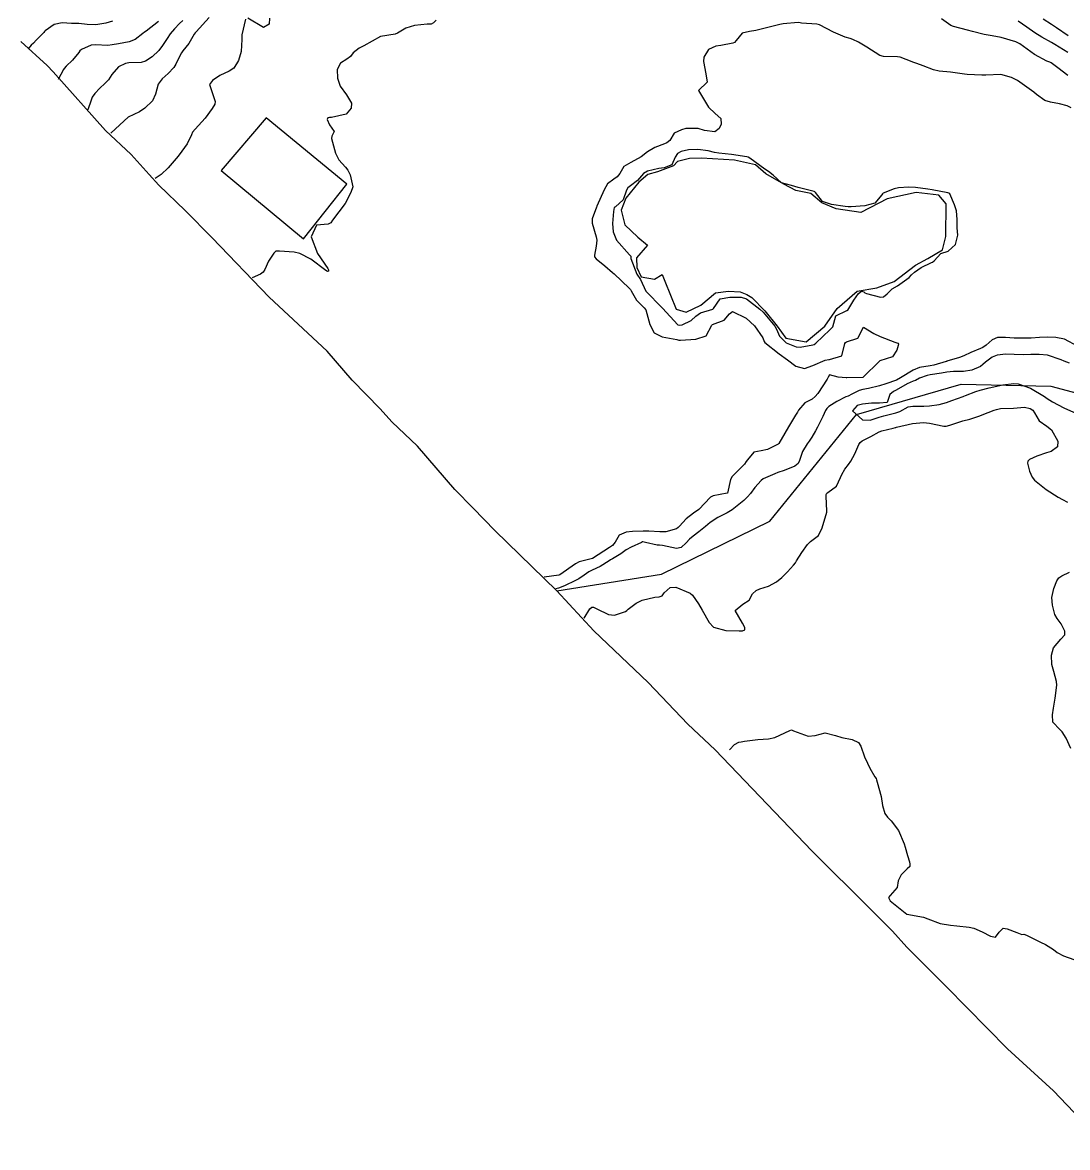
# Model space of a CAD drawing. Header units: metres. Extents: x 298520 to 308411, y 7433745 to 7450750.
# Drawn here: x 300308.3 to 300433, y 7448530.8 to 7448665.1 of the extents above; entities that cross this region are included whole.
import ezdxf

# ---------------------------------------------------------------- set-up
doc = ezdxf.new("R2010")
doc.units = ezdxf.units.M
doc.header["$LTSCALE"] = 10
for name, color, linetype in [('Area', 45, 'Continuous'), ('Curvas de Nivel 1m', 11, 'Continuous'), ('Curvas de Nivel 5m', 15, 'Continuous'), ('Edificações', 30, 'Continuous'), ('Hidrografia', 140, 'Continuous')]:
    doc.layers.add(name, color=color, linetype=linetype)

msp = doc.modelspace()

# ---------------------------------------------------------------- linework, layer by layer
at = {"layer": 'Area'}
msp.add_polyline3d([(300437.78, 7448530.83, 683.99), (300431.32, 7448537.59, 684.57), (300425.86, 7448542.61, 683.53), (300418.56, 7448550, 683.76), (300413.85, 7448554.73, 683.05), (300412.14, 7448556.66, 683.73), (300409.58, 7448559.18, 683), (300402.5, 7448566.23, 683.41), (300390.98, 7448578.28, 682.3), (300387.72, 7448581.33, 685.75), (300382.97, 7448586.32, 682.44), (300376.48, 7448592.47, 684.02), (300372.08, 7448597.27, 682.98), (300364.71, 7448604.47, 683.42), (300362.1, 7448607.1, 683.39), (300359.9, 7448609.34, 683.52), (300355.47, 7448614.52, 683.6), (300352.4, 7448617.42, 683.59), (300351, 7448618.96, 683.47), (300347.66, 7448622.4, 683.46), (300344.7, 7448625.87, 683.59), (300337.76, 7448632.29, 683.96), (300330.97, 7448639.36, 699.48), (300327.74, 7448642.64, 699.96), (300324.63, 7448645.67, 696.41), (300323.47, 7448646.95, 685.13), (300321.32, 7448649.32, 685.64), (300318.25, 7448652.17, 686.17), (300311.99, 7448659.19, 688.02), (300311.3, 7448659.94, 688.3), (300308.16, 7448662.82, 702.59)], dxfattribs=at)
at = {"layer": 'Curvas de Nivel 1m', "flags": 128}
for points, elevation in [([(300319.09, 7448665.22), (300318.27, 7448664.99), (300317.08, 7448664.78), (300316.08, 7448664.83), (300315.08, 7448664.94), (300314.18, 7448664.95), (300313.08, 7448665.03), (300312.12, 7448664.85), (300311.07, 7448664.06), (300310.99, 7448663.98), (300310.88, 7448663.89), (300309.99, 7448662.97), (300309.65, 7448662.61), (300309.39, 7448662.36), (300309.04, 7448661.92)], 689), ([(300324.57, 7448665.21), (300323.08, 7448664.04), (300322.91, 7448663.92), (300322.69, 7448663.75), (300321.77, 7448663.06), (300321.06, 7448662.76), (300319.8, 7448662.53), (300319.06, 7448662.39), (300318.53, 7448662.34), (300317.06, 7448662.39), (300316.52, 7448662.36), (300315.38, 7448661.84), (300315.2, 7448661.69), (300315.05, 7448661.5), (300314.32, 7448660.56), (300313.57, 7448659.86), (300313.3, 7448659.59), (300313.22, 7448659.46), (300312.62, 7448658.26)], 688), ([(300327.46, 7448665.32), (300327.09, 7448664.95), (300326.47, 7448664.32), (300325.95, 7448663.71), (300325.6, 7448663.18), (300325.06, 7448662.32), (300324.6, 7448661.73), (300323.8, 7448660.98), (300323.03, 7448660.45), (300322.5, 7448660.29), (300321.03, 7448660.24), (300320.62, 7448660.19), (300319.79, 7448659.79), (300319.01, 7448658.86), (300318.59, 7448658.22), (300318.18, 7448657.81), (300317.58, 7448657.24), (300316.99, 7448656.6), (300316.66, 7448656.15), (300316.55, 7448655.82), (300316.16, 7448654.64)], 687), ([(300330.63, 7448665.66), (300329.08, 7448663.96), (300328.94, 7448663.82), (300328.83, 7448663.68), (300328.17, 7448662.58), (300327.49, 7448661.7), (300327.3, 7448661.45), (300327.04, 7448660.92), (300326.64, 7448660.09), (300326.39, 7448659.71), (300325.73, 7448658.99), (300325.01, 7448658.35), (300324.53, 7448657.73), (300324.2, 7448656.52), (300323.84, 7448655.74), (300322.96, 7448654.86), (300322.3, 7448654.42), (300320.95, 7448653.77), (300318.93, 7448651.9), (300318.88, 7448651.85)], 686), ([(300357.68, 7448665.33), (300357.39, 7448665.03), (300357.09, 7448664.89), (300356.6, 7448664.86), (300355.09, 7448664.7), (300354.07, 7448664.39), (300353.08, 7448663.78), (300352.8, 7448663.66), (300351.07, 7448663.41), (300349.06, 7448662.3), (300348.49, 7448662.01), (300347.81, 7448661.45), (300347.48, 7448661.02), (300347.04, 7448660.69), (300346.29, 7448660.21), (300345.9, 7448659.48), (300345.94, 7448658.41), (300346.26, 7448657.47), (300346.99, 7448656.45), (300347.59, 7448655.45), (300347.56, 7448654.86), (300346.96, 7448654.12), (300345.19, 7448653.72), (300344.96, 7448653.74), (300344.75, 7448653.7), (300344.68, 7448653.49), (300344.95, 7448652.86), (300345.52, 7448652.06), (300345.24, 7448651.49), (300345.19, 7448651.22), (300345.67, 7448649.48), (300346.09, 7448648.67), (300346.89, 7448647.79), (300347.17, 7448647.46), (300347.45, 7448646.88), (300347.76, 7448645.45), (300347.5, 7448644.8), (300346.83, 7448643.46), (300345.34, 7448641.48), (300345.12, 7448641.17), (300344.81, 7448641.01), (300343.4, 7448640.9), (300342.78, 7448639.51), (300343.55, 7448637.5), (300344.75, 7448635.72), (300344.83, 7448635.57), (300344.85, 7448635.49), (300344.83, 7448635.4), (300344.74, 7448635.37), (300344.53, 7448635.49), (300342.76, 7448636.85), (300341.43, 7448637.52), (300340.76, 7448637.67), (300338.99, 7448637.78), (300338.77, 7448637.8), (300338.56, 7448637.77), (300338.34, 7448637.56), (300337.71, 7448636.61), (300337.24, 7448635.58), (300337.04, 7448635.28), (300336.73, 7448635.03), (300335.73, 7448634.6)], 684), ([(300433.03, 7448658.73), (300431.84, 7448659.65), (300431.04, 7448660.24), (300430.9, 7448660.32), (300430.52, 7448660.47), (300429.05, 7448661.26), (300427.3, 7448662.51), (300427.07, 7448662.66), (300426.82, 7448662.77), (300425.08, 7448663.28), (300424.01, 7448663.47), (300423.08, 7448663.65), (300421.67, 7448663.99), (300421.09, 7448664.14), (300419.41, 7448664.6), (300419.09, 7448664.73), (300417.98, 7448665.49)], 684), ([(300433.08, 7448663.47), (300431.7, 7448664.45), (300431.1, 7448664.84), (300430.08, 7448665.45)], 686), ([(300433.45, 7448654.9), (300432.98, 7448655.12), (300432.06, 7448655.37), (300430.98, 7448655.55), (300430.29, 7448655.77), (300429.3, 7448656.49), (300429, 7448656.75), (300428.16, 7448657.34), (300427.02, 7448658.14), (300426.34, 7448658.52), (300425.03, 7448658.85), (300423.25, 7448658.78), (300423.03, 7448658.77), (300422.8, 7448658.79), (300421.03, 7448658.86), (300420.72, 7448658.89), (300419.03, 7448659.13), (300417.68, 7448659.27), (300417.03, 7448659.42), (300415.78, 7448659.9), (300415.04, 7448660.17), (300414.68, 7448660.3), (300413.75, 7448660.67), (300413.05, 7448660.93), (300412.74, 7448660.99), (300411.05, 7448661.01), (300410.63, 7448661.13), (300409.06, 7448662.11), (300408.08, 7448662.73), (300407.38, 7448663.05), (300407.08, 7448663.15), (300406.5, 7448663.34), (300405.08, 7448663.93), (300403.4, 7448664.79), (300403.09, 7448664.88), (300401.29, 7448665.01), (300401.1, 7448665.04), (300400.86, 7448665.06), (300399.09, 7448664.93), (300398.69, 7448664.85), (300397.09, 7448664.44), (300395.84, 7448664.13), (300395.08, 7448664), (300394.18, 7448663.8), (300393.48, 7448662.91), (300393.27, 7448662.7), (300393.07, 7448662.6), (300391.66, 7448662.34), (300391.06, 7448662.24), (300390.17, 7448661.84), (300389.64, 7448660.95), (300389.59, 7448660.4), (300389.86, 7448658.95), (300390.01, 7448657.95), (300389, 7448656.96), (300390.19, 7448654.95), (300390.97, 7448654.23), (300391.63, 7448653.6), (300391.7, 7448652.93), (300391.45, 7448652.42), (300390.94, 7448652.04), (300389.7, 7448652.2), (300388.95, 7448652.44), (300387.48, 7448652.44), (300386.94, 7448652.27), (300386.09, 7448651.85), (300385.56, 7448651), (300385.2, 7448650.73), (300384.92, 7448650.59), (300383.78, 7448650.15), (300382.91, 7448649.64), (300382.13, 7448649.04), (300380.9, 7448648.38), (300380.09, 7448647.87), (300379.59, 7448647.07), (300379.3, 7448646.66), (300378.87, 7448646.37), (300378.12, 7448645.83), (300377.72, 7448645.1), (300376.87, 7448643.15), (300376.85, 7448643.11), (300376.83, 7448643.05), (300376.31, 7448641.63), (300376.3, 7448641.12), (300376.79, 7448639.48), (300376.84, 7448639.11), (300376.78, 7448638.39), (300376.56, 7448637.32), (300376.59, 7448637.11), (300376.76, 7448636.88), (300377.81, 7448636.03), (300378.74, 7448635.26), (300378.93, 7448635.08), (300380.72, 7448633.38), (300380.87, 7448633.22), (300380.97, 7448633.06), (300381.59, 7448631.93), (300382.5, 7448631.03), (300382.69, 7448630.77), (300383.19, 7448629.03), (300383.68, 7448628.06), (300384.65, 7448627.57), (300386.41, 7448627.23), (300386.64, 7448627.18), (300386.83, 7448627.17), (300388.65, 7448627.27), (300389.91, 7448627.68), (300390.58, 7448628.94), (300390.61, 7448628.99), (300390.66, 7448629.02), (300392.05, 7448629.55), (300392.68, 7448630.29), (300393.03, 7448630.57), (300394.68, 7448629.78), (300395.66, 7448628.88), (300396.65, 7448627.45), (300396.8, 7448627.02), (300396.9, 7448626.87), (300398.62, 7448625.54), (300399.62, 7448624.83), (300400.61, 7448624.06), (300401.64, 7448623.77), (300402.61, 7448624.15), (300404.09, 7448624.78), (300404.54, 7448624.84), (300404.61, 7448624.84), (300406.08, 7448625.3), (300406.44, 7448626.75), (300406.51, 7448626.89), (300406.64, 7448626.95), (300408, 7448627.39), (300408.66, 7448628.73), (300409.9, 7448627.96), (300410.65, 7448627.61), (300412.4, 7448626.92), (300412.64, 7448626.83), (300412.76, 7448626.79), (300412.84, 7448626.68), (300412.8, 7448626.52), (300412.63, 7448625.97), (300412.12, 7448625.18), (300410.61, 7448624.7), (300408.59, 7448622.73), (300406.67, 7448622.67), (300406.59, 7448622.67), (300405.63, 7448622.76), (300404.6, 7448623.02), (300404.45, 7448622.77), (300404.34, 7448622.52), (300403.21, 7448620.79), (300402.92, 7448620.44), (300402.56, 7448620.11), (300401.66, 7448619.7), (300400.92, 7448618.82), (300400.78, 7448618.58), (300400.54, 7448618.2), (300399.73, 7448616.83), (300399.27, 7448616.08), (300398.58, 7448614.85), (300398.49, 7448614.77), (300397.22, 7448614.13), (300396.48, 7448613.97), (300395.57, 7448613.79), (300394.83, 7448612.89), (300394.69, 7448612.67), (300394.47, 7448612.38), (300393, 7448610.91), (300392.8, 7448610.56), (300392.46, 7448608.92), (300392.42, 7448608.89), (300390.75, 7448608.61), (300390.42, 7448608.43), (300389.04, 7448606.96), (300388.4, 7448606.51), (300387.51, 7448605.86), (300386.73, 7448604.99), (300386.56, 7448604.81), (300386.38, 7448604.67), (300385.09, 7448604.28), (300384.37, 7448604.3), (300383.05, 7448604.36), (300382.37, 7448604.37), (300381.1, 7448604.33), (300380.37, 7448604.24), (300379.53, 7448603.9), (300379.03, 7448603.07), (300378.74, 7448602.68), (300378.35, 7448602.41), (300376.36, 7448601.11), (300376.34, 7448601.1), (300374.76, 7448600.7), (300374.32, 7448600.48), (300372.45, 7448599.16), (300372.31, 7448599.11), (300370.59, 7448598.9)], 683), ([(300434.29, 7448626.42), (300432.65, 7448627.3), (300431.6, 7448627.5), (300430.65, 7448627.53), (300429.66, 7448627.48), (300428.65, 7448627.42), (300427.75, 7448627.4), (300426.65, 7448627.41), (300425.62, 7448627.49), (300424.65, 7448627.47), (300424, 7448627.19), (300423.28, 7448626.55), (300422.91, 7448626.29), (300422.64, 7448626.17), (300421.49, 7448625.71), (300420.62, 7448625.28), (300420.12, 7448625.09), (300418.61, 7448624.65), (300418.59, 7448624.63), (300418.53, 7448624.61), (300417.04, 7448624.2), (300416.61, 7448624.11), (300415.36, 7448623.89), (300414.6, 7448623.6), (300413.09, 7448622.67), (300412.59, 7448622.41), (300411.32, 7448621.96), (300410.58, 7448621.73), (300409.25, 7448621.39), (300408.58, 7448621.28), (300408.14, 7448621.18), (300407.28, 7448620.74), (300406.82, 7448620.5), (300406.57, 7448620.39), (300405.47, 7448619.86), (300404.55, 7448619.26), (300404.29, 7448619.03), (300404.13, 7448618.78), (300403.8, 7448618.05), (300403.17, 7448616.79), (300402.95, 7448616.36), (300402.51, 7448615.61), (300402.17, 7448615.13), (300401.95, 7448614.81), (300401.41, 7448613.88), (300401.03, 7448612.81), (300400.86, 7448612.43), (300400.47, 7448612.12), (300399.22, 7448611.6), (300398.46, 7448611.36), (300398.08, 7448611.23), (300397.25, 7448610.86), (300396.71, 7448610.61), (300396.45, 7448610.42), (300395.71, 7448609.6), (300395.17, 7448608.88), (300394.84, 7448608.47), (300394.41, 7448608.03), (300392.99, 7448606.91), (300392.4, 7448606.58), (300391.31, 7448606.01), (300390.39, 7448605.39), (300389.82, 7448604.95), (300389.04, 7448604.29), (300388.36, 7448603.78), (300387.92, 7448603.42), (300387.52, 7448602.98), (300386.91, 7448602.43), (300386.35, 7448602.32), (300384.68, 7448602.67), (300384.35, 7448602.71), (300384.06, 7448602.72), (300382.65, 7448603.04), (300382.35, 7448603.09), (300382.31, 7448603.09), (300382.18, 7448603.04), (300380.95, 7448602.45), (300380.34, 7448602.13), (300379.71, 7448601.69), (300378.73, 7448601.08), (300378.47, 7448600.94), (300378.33, 7448600.85), (300377.25, 7448600.17), (300376.31, 7448599.72), (300375.9, 7448599.53), (300375.34, 7448599.12), (300374.73, 7448598.7), (300374.3, 7448598.49), (300373.01, 7448597.87), (300372.29, 7448597.56), (300371.96, 7448597.48)], 682), ([(300433.25, 7448624.43), (300432.62, 7448624.67), (300432.24, 7448624.82), (300430.63, 7448625.38), (300429.63, 7448625.47), (300428.63, 7448625.44), (300427.7, 7448625.43), (300426.63, 7448625.45), (300425.66, 7448625.49), (300424.63, 7448625.39), (300424.02, 7448625.15), (300423.22, 7448624.55), (300422.92, 7448624.25), (300422.61, 7448624.04), (300421.59, 7448623.58), (300420.6, 7448623.43), (300419.42, 7448623.42), (300418.6, 7448623.33), (300417.99, 7448623.22), (300416.6, 7448623.03), (300416.26, 7448622.97), (300415.35, 7448622.64), (300414.87, 7448622.37), (300414.59, 7448622.27), (300413.89, 7448621.97), (300412.58, 7448621.19), (300412.23, 7448621.03), (300411.82, 7448620.69), (300411.5, 7448619.74), (300410.56, 7448619.63), (300409.64, 7448619.63), (300408.56, 7448619.54), (300407.92, 7448619.37), (300407.37, 7448618.74), (300408.53, 7448617.67), (300409.46, 7448617.64), (300410.54, 7448617.97), (300411.1, 7448618.13), (300412.54, 7448618.49), (300413.01, 7448618.67), (300413.99, 7448619.22), (300414.55, 7448619.28), (300415.88, 7448619.31), (300416.55, 7448619.35), (300417.68, 7448619.49), (300418.56, 7448619.74), (300419.19, 7448619.97), (300420.57, 7448620.46), (300420.65, 7448620.5), (300420.85, 7448620.58), (300422.08, 7448621.06), (300422.58, 7448621.19), (300423.66, 7448621.46), (300424.58, 7448621.68), (300425.29, 7448621.82), (300426.59, 7448622), (300427.12, 7448621.97), (300428.58, 7448621.45), (300430.25, 7448620.46), (300430.42, 7448620.32), (300430.56, 7448620.2), (300431.22, 7448619.79), (300432.55, 7448619.1), (300434.06, 7448618.42)], 681), ([(300375.35, 7448594.01), (300376.01, 7448595.11), (300376.26, 7448595.29), (300376.45, 7448595.3), (300376.85, 7448595.1), (300378.25, 7448594.43), (300378.96, 7448594.37), (300380.26, 7448594.79), (300380.43, 7448594.89), (300380.59, 7448595.06), (300381.53, 7448595.78), (300382.27, 7448596.13), (300383.78, 7448596.51), (300384.28, 7448596.55), (300384.64, 7448596.65), (300384.89, 7448597), (300385.62, 7448597.66), (300386.29, 7448597.69), (300387.98, 7448596.97), (300388.28, 7448596.74), (300389, 7448595.69), (300389.41, 7448594.95), (300390.24, 7448593.46), (300390.79, 7448592.93), (300392.23, 7448592.52), (300393.82, 7448592.49), (300394.23, 7448592.5), (300394.5, 7448592.61), (300394.52, 7448592.89), (300394.24, 7448593.39), (300393.37, 7448594.9), (300394.27, 7448595.66), (300395.02, 7448596.14), (300395.41, 7448596.88), (300395.85, 7448597.31), (300396.29, 7448597.51), (300397.35, 7448597.81), (300398.3, 7448598.32), (300398.91, 7448598.84), (300399.62, 7448599.52), (300400.33, 7448600.31), (300400.55, 7448600.6), (300400.68, 7448600.82), (300401.31, 7448601.84), (300402, 7448602.8), (300402.17, 7448602.99), (300402.36, 7448603.13), (300403.29, 7448603.86), (300403.73, 7448604.78), (300404.29, 7448606.66), (300404.3, 7448606.77), (300404.2, 7448608.55), (300404.22, 7448608.77), (300404.3, 7448608.9), (300404.43, 7448608.99), (300405.46, 7448609.74), (300405.93, 7448610.76), (300406.08, 7448611.13), (300406.46, 7448611.76), (300406.87, 7448612.34), (300407.14, 7448612.74), (300407.63, 7448613.59), (300408.13, 7448614.73), (300408.27, 7448614.96), (300408.5, 7448615.15), (300409.53, 7448615.69), (300410.52, 7448616.21), (300410.86, 7448616.35), (300412.2, 7448616.68), (300412.47, 7448616.74), (300412.52, 7448616.75), (300412.62, 7448616.78), (300414.53, 7448617.22), (300415.83, 7448617.33), (300416.53, 7448617.27), (300418.23, 7448616.91), (300418.53, 7448616.9), (300418.97, 7448617.04), (300420.53, 7448617.53), (300421.35, 7448617.75), (300422.54, 7448618.15), (300422.83, 7448618.26), (300423.52, 7448618.55), (300424.27, 7448618.82), (300424.55, 7448618.91), (300425.02, 7448619.01), (300426.55, 7448619.07), (300427.87, 7448619.18), (300428.55, 7448619.03), (300428.86, 7448618.8), (300429.07, 7448618.48), (300429.61, 7448617.55), (300430.53, 7448616.9), (300431.09, 7448616.45), (300431.84, 7448615.11), (300431.82, 7448614.45), (300431.05, 7448613.89), (300430.49, 7448613.72), (300429.35, 7448613.34), (300428.48, 7448612.94), (300428.25, 7448612.72), (300428.22, 7448612.49), (300428.46, 7448611.54), (300428.78, 7448610.81), (300429.05, 7448610.48), (300430.44, 7448609.35), (300431.89, 7448608.45), (300432.42, 7448608.15), (300433.02, 7448607.83)], 682), ([(300433.38, 7448578.43), (300432.83, 7448579.69), (300432.38, 7448580.44), (300432.1, 7448580.7), (300431.25, 7448581.6), (300431.2, 7448582.45), (300431.33, 7448583.25), (300431.54, 7448584.45), (300431.72, 7448586.01), (300431.7, 7448586.45), (300431.36, 7448587.64), (300431.15, 7448588.46), (300431.09, 7448589.56), (300431.35, 7448590.45), (300432.22, 7448591.5), (300432.68, 7448591.99), (300432.7, 7448592.44), (300432.24, 7448593.33), (300431.78, 7448593.97), (300431.5, 7448594.45), (300431.2, 7448595.53), (300431.14, 7448596.46), (300431.36, 7448597.52), (300431.72, 7448598.45), (300431.95, 7448598.8), (300432.31, 7448599.06), (300433.25, 7448599.5)], 683), ([(300392.67, 7448578.3), (300393.27, 7448578.91), (300393.8, 7448579.18), (300394.08, 7448579.24), (300394.49, 7448579.3), (300396.08, 7448579.5), (300397.35, 7448579.59), (300398.08, 7448579.77), (300399.88, 7448580.61), (300400.09, 7448580.66), (300400.33, 7448580.57), (300402.08, 7448579.93), (300402.89, 7448579.99), (300404.09, 7448580.3), (300405.31, 7448579.98), (300406.08, 7448579.74), (300407.31, 7448579.5), (300408.07, 7448579.16), (300408.34, 7448578.73), (300408.79, 7448577.46), (300409.13, 7448576.71), (300409.42, 7448576.09), (300410.03, 7448575.06), (300410.18, 7448574.86), (300410.23, 7448574.71), (300410.29, 7448574.43), (300410.77, 7448572.7), (300410.95, 7448571.66), (300411.21, 7448570.69), (300411.52, 7448570.23), (300411.96, 7448569.81), (300412.86, 7448568.67), (300413.52, 7448567.08), (300413.63, 7448566.66), (300413.91, 7448565.67), (300414.15, 7448564.91), (300414.21, 7448564.66), (300414.18, 7448564.37), (300413.89, 7448564.07), (300413.18, 7448563.37), (300412.81, 7448562.67), (300412.67, 7448561.87), (300411.86, 7448560.91), (300411.65, 7448560.68), (300411.85, 7448560.27), (300413.83, 7448558.66), (300415.83, 7448558.3), (300416.34, 7448558.11), (300417.82, 7448557.55), (300419.05, 7448557.36), (300419.81, 7448557.27), (300421.27, 7448557.11), (300421.81, 7448557.02), (300422.82, 7448556.55), (300423.8, 7448556.04), (300424.4, 7448555.93), (300424.87, 7448556.53), (300425.34, 7448557), (300425.81, 7448556.94), (300426.95, 7448556.5), (300427.54, 7448556.23), (300427.8, 7448556.27), (300428.11, 7448556.18), (300429.79, 7448555.33), (300430.39, 7448555.06), (300431.32, 7448554.45), (300431.78, 7448554.11), (300432.51, 7448553.69), (300433.77, 7448553.25)], 683)]:
    msp.add_lwpolyline(points, dxfattribs=dict(at, elevation=elevation))
at = {"layer": 'Curvas de Nivel 1m', "elevation": 682, "flags": 128}
msp.add_lwpolyline([(300395.09, 7448648.89), (300394.9, 7448649.01), (300394.74, 7448649.05), (300392.91, 7448649.31), (300391.43, 7448649.46), (300390.91, 7448649.55), (300390.12, 7448649.74), (300388.91, 7448649.9), (300387.8, 7448649.86), (300386.91, 7448649.66), (300386.47, 7448649.43), (300386.2, 7448649), (300385.81, 7448648.09), (300384.89, 7448647.74), (300384.25, 7448647.65), (300382.89, 7448647.32), (300382.42, 7448647.04), (300381.7, 7448646.21), (300380.86, 7448645.57), (300380.57, 7448645.35), (300380.39, 7448645.06), (300380.01, 7448643.9), (300379.07, 7448643.08), (300378.93, 7448642.98), (300378.83, 7448642.5), (300378.74, 7448641.08), (300378.8, 7448640.08), (300379.21, 7448639.08), (300380.77, 7448637.35), (300380.91, 7448637.2), (300380.92, 7448637.06), (300380.92, 7448636.9), (300381.63, 7448635.05), (300382.08, 7448634.39), (300382.7, 7448633.03), (300384.66, 7448631.01), (300384.69, 7448630.98), (300386.52, 7448628.99), (300386.66, 7448628.94), (300387.04, 7448628.98), (300388.12, 7448629.52), (300388.68, 7448630.02), (300389.22, 7448630.42), (300390.69, 7448630.86), (300390.74, 7448630.89), (300390.77, 7448630.94), (300391.56, 7448632.08), (300392.71, 7448632.3), (300394.09, 7448632.28), (300394.7, 7448632.1), (300396.3, 7448630.87), (300396.69, 7448630.49), (300398.1, 7448628.85), (300398.3, 7448628.49), (300398.65, 7448627.65), (300399.46, 7448626.83), (300400.64, 7448626.37), (300401.11, 7448626.34), (300402.64, 7448626.62), (300402.78, 7448626.66), (300402.99, 7448626.79), (300404.66, 7448628.4), (300404.85, 7448628.58), (300404.99, 7448628.77), (300405.38, 7448630.06), (300406.68, 7448630.71), (300406.72, 7448630.72), (300406.8, 7448630.75), (300407.5, 7448631.94), (300408.09, 7448632.74), (300408.44, 7448633.01), (300408.72, 7448632.95), (300408.82, 7448632.83), (300409.02, 7448632.73), (300410.71, 7448632.31), (300411.06, 7448632.34), (300411.5, 7448632.69), (300412.1, 7448633.31), (300412.72, 7448633.63), (300414.13, 7448634.66), (300414.41, 7448634.98), (300414.74, 7448635.28), (300415.54, 7448635.85), (300416.76, 7448636.43), (300416.91, 7448636.48), (300417.1, 7448636.63), (300417.9, 7448637.49), (300418.77, 7448637.79), (300419.65, 7448638.6), (300419.91, 7448639.71), (300419.85, 7448640.59), (300419.85, 7448641.56), (300419.75, 7448642.6), (300419.54, 7448643.3), (300418.95, 7448644.61), (300418.85, 7448644.71), (300418.71, 7448644.75), (300416.86, 7448645.09), (300416.33, 7448645.17), (300414.86, 7448645.39), (300414.09, 7448645.44), (300412.86, 7448645.34), (300412.33, 7448645.22), (300411.02, 7448644.7), (300410.92, 7448644.63), (300410.85, 7448644.51), (300410.02, 7448643.53), (300408.84, 7448643.19), (300407.18, 7448643.09), (300406.84, 7448643.07), (300406.49, 7448643.1), (300404.84, 7448643.36), (300403.76, 7448643.71), (300402.93, 7448644.8), (300402.85, 7448644.86), (300402.77, 7448644.89), (300400.86, 7448645.4), (300400.08, 7448645.62), (300398.87, 7448645.94), (300397.9, 7448646.85), (300397.34, 7448647.31), (300396.89, 7448647.59)], close=True, dxfattribs=at)
at = {"layer": 'Curvas de Nivel 5m', "elevation": 685, "flags": 128}
for points in [[(300334.96, 7448665.47), (300334.52, 7448663.61), (300334.5, 7448663.04), (300334.44, 7448661.61), (300334.11, 7448660.54), (300333.57, 7448659.62), (300333.02, 7448659.26), (300331.9, 7448658.76), (300331.01, 7448658.15), (300330.67, 7448657.66), (300330.99, 7448656.71), (300331.34, 7448655.65), (300331.28, 7448655.34), (300330.96, 7448654.82), (300330.12, 7448653.66), (300328.94, 7448652.33), (300328.64, 7448651.98), (300328.49, 7448651.68), (300327.99, 7448650.61), (300327.34, 7448649.7), (300326.9, 7448649.13), (300325.73, 7448647.71), (300324.88, 7448646.93), (300324.16, 7448646.44)], [(300337.83, 7448665.57), (300337.78, 7448664.88), (300337.08, 7448664.49), (300335.22, 7448665.6)], [(300433.06, 7448661.51), (300431.5, 7448662.46), (300431.08, 7448662.7), (300429.94, 7448663.34), (300429.09, 7448663.84), (300428.14, 7448664.5), (300427.1, 7448665.25)]]:
    msp.add_lwpolyline(points, dxfattribs=at)
at = {"layer": 'Edificações'}
msp.add_lwpolyline([(300337.41, 7448653.68), (300332.05, 7448647.42), (300341.86, 7448639.26), (300347.03, 7448645.79)], close=True, dxfattribs=at)
at = {"layer": 'Hidrografia'}
msp.add_lwpolyline([(300412.31, 7448634.15), (300414.88, 7448636.12), (300416.33, 7448636.92), (300418.1, 7448637.93), (300418.5, 7448639.53), (300418.54, 7448643.43), (300417.65, 7448644.47), (300414.96, 7448644.79), (300411.5, 7448644.03), (300408.33, 7448642.39), (300405.42, 7448642.83), (300403.7, 7448643.55), (300402.37, 7448644.68), (300400.6, 7448645.04), (300399.15, 7448645.77), (300397.02, 7448647.01), (300395.77, 7448648.1), (300393.28, 7448648.66), (300389.33, 7448648.9), (300387.93, 7448648.86), (300386.48, 7448648.5), (300386, 7448647.98), (300384.11, 7448647.26), (300382.94, 7448646.93), (300381.86, 7448646.01), (300380.33, 7448644.12), (300379.76, 7448642.68), (300380.21, 7448640.91), (300381.73, 7448639.46), (300382.9, 7448638.5), (300381.57, 7448637), (300381.63, 7448635.82), (300382.13, 7448634.73), (300383.74, 7448634.46), (300384.67, 7448635.01), (300384.96, 7448634.22), (300386.34, 7448630.87), (300387.52, 7448630.52), (300389.26, 7448631.34), (300391.01, 7448632.82), (300392.55, 7448633.01), (300393.95, 7448632.95), (300394.77, 7448632.6), (300395.33, 7448632.25), (300396.91, 7448630.65), (300398.37, 7448628.82), (300399.42, 7448627.39), (300401.84, 7448626.98), (300404.06, 7448628.84), (300405.54, 7448630.96), (300407.92, 7448633.03), (300410.26, 7448633.41)], close=True, dxfattribs=at)
at = {"layer": 'Hidrografia', "elevation": 682.98}
msp.add_lwpolyline([(300372.08, 7448597.27), (300384.59, 7448599.25), (300397.48, 7448605.55), (300407.83, 7448618.31), (300420.33, 7448621.92), (300431.01, 7448621.66), (300444.29, 7448618.13)], dxfattribs=at)

doc.saveas('drawing.dxf')
